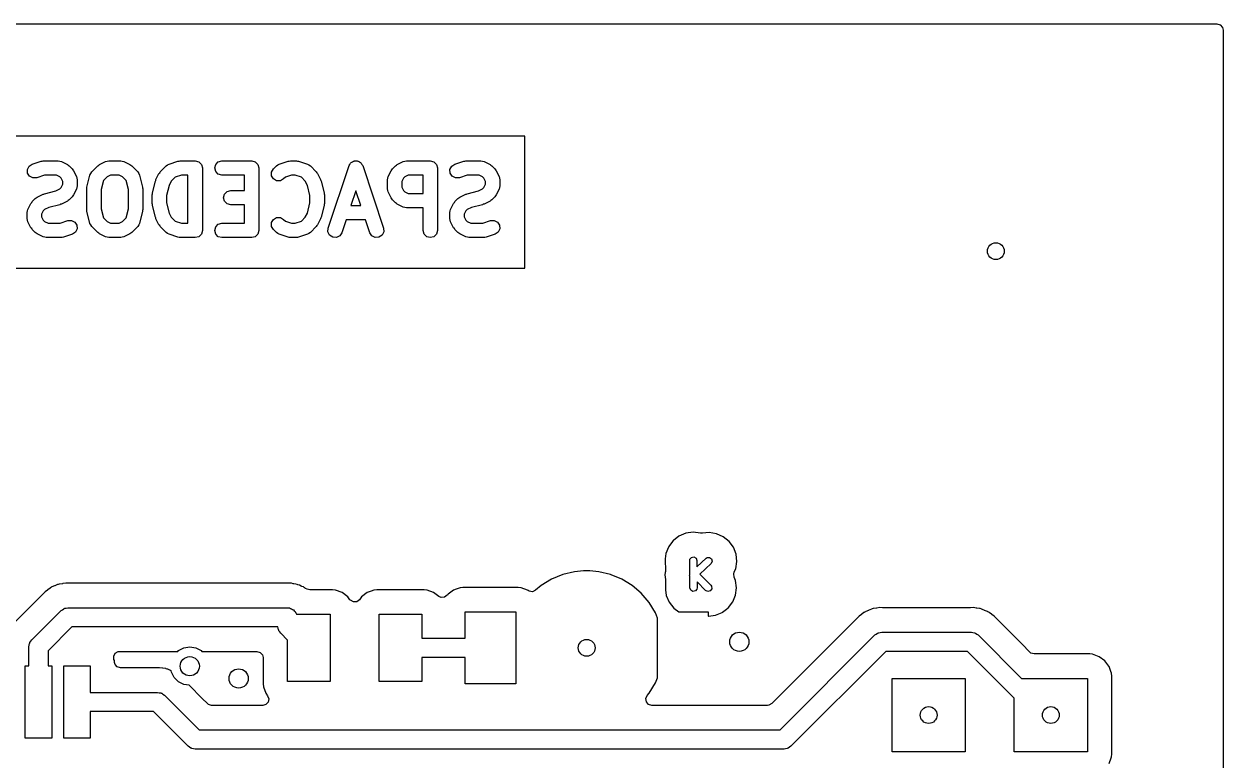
# Model space of a CAD drawing. Extents: x 0.01 to 3.59, y 0.01 to 1.99.
# Drawn here: x 2.604 to 3.586, y 1.383 to 1.986 of the extents above; entities that cross this region are included whole.
import ezdxf

# ---------------------------------------------------------------- set-up
doc = ezdxf.new("R2010")
doc.units = 0
doc.header["$MEASUREMENT"] = 0
doc.layers.add('BLACK', color=7, linetype='CONTINUOUS')

msp = doc.modelspace()

# ---------------------------------------------------------------- linework, layer by layer
at = {"layer": 'BLACK', "linetype": 'CONTINUOUS'}
for p, q in [((0.01892, 1.98604), (3.58108, 1.98604)), ((3.58108, 1.98604), (3.58376, 1.98526)), ((3.58376, 1.98526), (3.5856, 1.98314)), ((3.5856, 1.98314), (3.58604, 1.98108)), ((3.58604, 1.98108), (3.58604, 0.01892)), ((3.01422, 1.89425), (2.10664, 1.89425)), ((3.01422, 1.78614), (3.01422, 1.89425)), ((2.60699, 1.86686), (2.60835, 1.8696)), ((2.60717, 1.86381), (2.60699, 1.86686)), ((2.60835, 1.8696), (2.6109, 1.87128)), ((2.6109, 1.87128), (2.61822, 1.87372)), ((2.61822, 1.87372), (2.61917, 1.87378)), ((2.61917, 1.87378), (2.62008, 1.87402)), ((2.62008, 1.87402), (2.63227, 1.87402)), ((2.63227, 1.87402), (2.63358, 1.87367)), ((2.63358, 1.87367), (2.63491, 1.8734)), ((2.63491, 1.8734), (2.63979, 1.87096)), ((2.63979, 1.87096), (2.6405, 1.87033)), ((2.6405, 1.87033), (2.64132, 1.86986)), ((2.64132, 1.86986), (2.64376, 1.86742)), ((2.64376, 1.86742), (2.64423, 1.8666)), ((2.64423, 1.8666), (2.64486, 1.86588)), ((2.64486, 1.86588), (2.6473, 1.86101)), ((2.65978, 1.86498), (2.66465, 1.86986)), ((2.66465, 1.86986), (2.66548, 1.87033)), ((2.66548, 1.87033), (2.66619, 1.87096)), ((2.66619, 1.87096), (2.67106, 1.8734)), ((2.67106, 1.8734), (2.67239, 1.87367)), ((2.67239, 1.87367), (2.6737, 1.87402)), ((2.6737, 1.87402), (2.68345, 1.87402)), ((2.68345, 1.87402), (2.68476, 1.87367)), ((2.68476, 1.87367), (2.68609, 1.8734)), ((2.68609, 1.8734), (2.69097, 1.87096)), ((2.69097, 1.87096), (2.69168, 1.87033)), ((2.69168, 1.87033), (2.6925, 1.86986)), ((2.6925, 1.86986), (2.69738, 1.86498)), ((2.71583, 1.86498), (2.72071, 1.86986)), ((2.72071, 1.86986), (2.72188, 1.87054)), ((2.72188, 1.87054), (2.72302, 1.87128)), ((2.72302, 1.87128), (2.73033, 1.87372)), ((2.73033, 1.87372), (2.73128, 1.87378)), ((2.73128, 1.87378), (2.73219, 1.87402)), ((2.73219, 1.87402), (2.74438, 1.87402)), ((2.74438, 1.87402), (2.74733, 1.87323)), ((2.74733, 1.87323), (2.7495, 1.87107)), ((2.7495, 1.87107), (2.75029, 1.86812)), ((2.75029, 1.86812), (2.75029, 1.81694)), ((2.76041, 1.86812), (2.7612, 1.87107)), ((2.7612, 1.86517), (2.76041, 1.86812)), ((2.7612, 1.87107), (2.76336, 1.87323)), ((2.76336, 1.87323), (2.76632, 1.87402)), ((2.76632, 1.87402), (2.79069, 1.87402)), ((2.79069, 1.87402), (2.79364, 1.87323)), ((2.79364, 1.87323), (2.7958, 1.87107)), ((2.7958, 1.87107), (2.79659, 1.86812)), ((2.79659, 1.86812), (2.79659, 1.81694)), ((2.80692, 1.86477), (2.80845, 1.86742)), ((2.80845, 1.86742), (2.81088, 1.86986)), ((2.81088, 1.86986), (2.81206, 1.87054)), ((2.81206, 1.87054), (2.81319, 1.87128)), ((2.81319, 1.87128), (2.8205, 1.87372)), ((2.8205, 1.87372), (2.82145, 1.87378)), ((2.82145, 1.87378), (2.82237, 1.87402)), ((2.82237, 1.87402), (2.82725, 1.87402)), ((2.82725, 1.87402), (2.82816, 1.87378)), ((2.82816, 1.87378), (2.82911, 1.87372)), ((2.82911, 1.87372), (2.83642, 1.87128)), ((2.83642, 1.87128), (2.83756, 1.87054)), ((2.83756, 1.87054), (2.83873, 1.86986)), ((2.83873, 1.86986), (2.84361, 1.86498)), ((2.85333, 1.8188), (2.87039, 1.86999)), ((2.87039, 1.86999), (2.87104, 1.87098)), ((2.87104, 1.87098), (2.87157, 1.87204)), ((2.87157, 1.87204), (2.87187, 1.87224)), ((2.87187, 1.87224), (2.87207, 1.87254)), ((2.87207, 1.87254), (2.87313, 1.87307)), ((2.87313, 1.87307), (2.87412, 1.87372)), ((2.87412, 1.87372), (2.87448, 1.87374)), ((2.87448, 1.87374), (2.87481, 1.8739)), ((2.87481, 1.8739), (2.87599, 1.87383)), ((2.87599, 1.87383), (2.87717, 1.8739)), ((2.87717, 1.8739), (2.8775, 1.87374)), ((2.8775, 1.87374), (2.87786, 1.87372)), ((2.87786, 1.87372), (2.87885, 1.87307)), ((2.87885, 1.87307), (2.87991, 1.87254)), ((2.87991, 1.87254), (2.88011, 1.87224)), ((2.88011, 1.87224), (2.88041, 1.87204)), ((2.88041, 1.87204), (2.88094, 1.87098)), ((2.88094, 1.87098), (2.88159, 1.86999)), ((2.88159, 1.86999), (2.89865, 1.8188)), ((2.90239, 1.86101), (2.90483, 1.86588)), ((2.90483, 1.86588), (2.90546, 1.8666)), ((2.90546, 1.8666), (2.90593, 1.86742)), ((2.90593, 1.86742), (2.90837, 1.86986)), ((2.90837, 1.86986), (2.90919, 1.87033)), ((2.90919, 1.87033), (2.90991, 1.87096)), ((2.90991, 1.87096), (2.91478, 1.8734)), ((2.91478, 1.8734), (2.91611, 1.87367)), ((2.91611, 1.87367), (2.91742, 1.87402)), ((2.91742, 1.87402), (2.93692, 1.87402)), ((2.93692, 1.87402), (2.93987, 1.87323)), ((2.93987, 1.87323), (2.94203, 1.87107)), ((2.94203, 1.87107), (2.94282, 1.86812)), ((2.94282, 1.86812), (2.94282, 1.81694)), ((2.95307, 1.86686), (2.95444, 1.8696)), ((2.95325, 1.86381), (2.95307, 1.86686)), ((2.95444, 1.8696), (2.95699, 1.87128)), ((2.95699, 1.87128), (2.9643, 1.87372)), ((2.9643, 1.87372), (2.96525, 1.87378)), ((2.96525, 1.87378), (2.96617, 1.87402)), ((2.96617, 1.87402), (2.97835, 1.87402)), ((2.97835, 1.87402), (2.97966, 1.87367)), ((2.97966, 1.87367), (2.98099, 1.8734)), ((2.98099, 1.8734), (2.98587, 1.87096)), ((2.98587, 1.87096), (2.98658, 1.87033)), ((2.98658, 1.87033), (2.9874, 1.86986)), ((2.9874, 1.86986), (2.98984, 1.86742)), ((2.98984, 1.86742), (2.99031, 1.8666)), ((2.99031, 1.8666), (2.99095, 1.86588)), ((2.99095, 1.86588), (2.99338, 1.86101)), ((2.60885, 1.86126), (2.60717, 1.86381)), ((2.61159, 1.8599), (2.60885, 1.86126)), ((2.61464, 1.86008), (2.61159, 1.8599)), ((2.62104, 1.86221), (2.61464, 1.86008)), ((2.63088, 1.86221), (2.62104, 1.86221)), ((2.63365, 1.86083), (2.63088, 1.86221)), ((2.63473, 1.85975), (2.63365, 1.86083)), ((2.63611, 1.85698), (2.63473, 1.85975)), ((2.63611, 1.85489), (2.63611, 1.85698)), ((2.6473, 1.86101), (2.64757, 1.85968)), ((2.64757, 1.85968), (2.64792, 1.85837)), ((2.64792, 1.85837), (2.64792, 1.85349)), ((2.65579, 1.85249), (2.65822, 1.86224)), ((2.65822, 1.86224), (2.65825, 1.86228)), ((2.65825, 1.86233), (2.65899, 1.86362)), ((2.65825, 1.86228), (2.65825, 1.86233)), ((2.65899, 1.86362), (2.65971, 1.86491)), ((2.65971, 1.86491), (2.65975, 1.86494)), ((2.65975, 1.86494), (2.65978, 1.86498)), ((2.66929, 1.85779), (2.66742, 1.85033)), ((2.67233, 1.86083), (2.66929, 1.85779)), ((2.6751, 1.86221), (2.67233, 1.86083)), ((2.68206, 1.86221), (2.6751, 1.86221)), ((2.68483, 1.86083), (2.68206, 1.86221)), ((2.68787, 1.85779), (2.68483, 1.86083)), ((2.68973, 1.85033), (2.68787, 1.85779)), ((2.69738, 1.86498), (2.6974, 1.86494)), ((2.6974, 1.86494), (2.69745, 1.86491)), ((2.69745, 1.86491), (2.69816, 1.86362)), ((2.69816, 1.86362), (2.6989, 1.86233)), ((2.6989, 1.86233), (2.6989, 1.86228)), ((2.6989, 1.86228), (2.69893, 1.86224)), ((2.69893, 1.86224), (2.70137, 1.85249)), ((2.70941, 1.84762), (2.71184, 1.85736)), ((2.71184, 1.85736), (2.71216, 1.85793)), ((2.71216, 1.85793), (2.71229, 1.85857)), ((2.71229, 1.85857), (2.71473, 1.86345)), ((2.71473, 1.86345), (2.71536, 1.86416)), ((2.71536, 1.86416), (2.71583, 1.86498)), ((2.72486, 1.85731), (2.72314, 1.85387)), ((2.72807, 1.86052), (2.72486, 1.85731)), ((2.73315, 1.86221), (2.72807, 1.86052)), ((2.73848, 1.86221), (2.73315, 1.86221)), ((2.73848, 1.82284), (2.73848, 1.86221)), ((2.76336, 1.863), (2.7612, 1.86517)), ((2.76632, 1.86221), (2.76336, 1.863)), ((2.78478, 1.86221), (2.76632, 1.86221)), ((2.78478, 1.84965), (2.78478, 1.86221)), ((2.80692, 1.86172), (2.80692, 1.86477)), ((2.80845, 1.85907), (2.80692, 1.86172)), ((2.81109, 1.85754), (2.80845, 1.85907)), ((2.81415, 1.85754), (2.81109, 1.85754)), ((2.8168, 1.85907), (2.81415, 1.85754)), ((2.81825, 1.86052), (2.8168, 1.85907)), ((2.82333, 1.86221), (2.81825, 1.86052)), ((2.82629, 1.86221), (2.82333, 1.86221)), ((2.83137, 1.86052), (2.82629, 1.86221)), ((2.83458, 1.85731), (2.83137, 1.86052)), ((2.8363, 1.85387), (2.83458, 1.85731)), ((2.84361, 1.86498), (2.84408, 1.86416)), ((2.84408, 1.86416), (2.84471, 1.86345)), ((2.84471, 1.86345), (2.84715, 1.85857)), ((2.84715, 1.85857), (2.84728, 1.85793)), ((2.84728, 1.85793), (2.8476, 1.85736)), ((2.8476, 1.85736), (2.85003, 1.84762)), ((2.90177, 1.85837), (2.90212, 1.85968)), ((2.90177, 1.85106), (2.90177, 1.85837)), ((2.90212, 1.85968), (2.90239, 1.86101)), ((2.91496, 1.85975), (2.91358, 1.85698)), ((2.91358, 1.85698), (2.91358, 1.85245)), ((2.91605, 1.86083), (2.91496, 1.85975)), ((2.91882, 1.86221), (2.91605, 1.86083)), ((2.93101, 1.86221), (2.91882, 1.86221)), ((2.93101, 1.84721), (2.93101, 1.86221)), ((2.95494, 1.86126), (2.95325, 1.86381)), ((2.95767, 1.8599), (2.95494, 1.86126)), ((2.96072, 1.86008), (2.95767, 1.8599)), ((2.96712, 1.86221), (2.96072, 1.86008)), ((2.97696, 1.86221), (2.96712, 1.86221)), ((2.97973, 1.86083), (2.97696, 1.86221)), ((2.98081, 1.85975), (2.97973, 1.86083)), ((2.98219, 1.85698), (2.98081, 1.85975)), ((2.98219, 1.85489), (2.98219, 1.85698)), ((2.99338, 1.86101), (2.99365, 1.85968)), ((2.99365, 1.85968), (2.99401, 1.85837)), ((2.99401, 1.85837), (2.99401, 1.85349)), ((2.61501, 1.84415), (2.61988, 1.84659)), ((2.61988, 1.84659), (2.62052, 1.84672)), ((2.62052, 1.84672), (2.62109, 1.84704)), ((2.62109, 1.84704), (2.63021, 1.84932)), ((2.63021, 1.84932), (2.63365, 1.85104)), ((2.63365, 1.85104), (2.63473, 1.85212)), ((2.63473, 1.85212), (2.63611, 1.85489)), ((2.64486, 1.84598), (2.64423, 1.84527)), ((2.6473, 1.85085), (2.64486, 1.84598)), ((2.64757, 1.85218), (2.6473, 1.85085)), ((2.64792, 1.85349), (2.64757, 1.85218)), ((2.65561, 1.85106), (2.6558, 1.85176)), ((2.65561, 1.834), (2.65561, 1.85106)), ((2.6558, 1.85176), (2.65579, 1.85249)), ((2.66742, 1.85033), (2.66742, 1.83472)), ((2.68973, 1.83472), (2.68973, 1.85033)), ((2.70137, 1.85249), (2.70135, 1.85176)), ((2.70135, 1.85176), (2.70154, 1.85106)), ((2.70154, 1.85106), (2.70154, 1.834)), ((2.70923, 1.84618), (2.70942, 1.84689)), ((2.70923, 1.83887), (2.70923, 1.84618)), ((2.70942, 1.84689), (2.70941, 1.84762)), ((2.72314, 1.85387), (2.72104, 1.84546)), ((2.76772, 1.84375), (2.76851, 1.8467)), ((2.76851, 1.8467), (2.77067, 1.84886)), ((2.77067, 1.84886), (2.77363, 1.84965)), ((2.77363, 1.84965), (2.78478, 1.84965)), ((2.8384, 1.84546), (2.8363, 1.85387)), ((2.85003, 1.84762), (2.85002, 1.84689)), ((2.85002, 1.84689), (2.85021, 1.84618)), ((2.85021, 1.84618), (2.85021, 1.83887)), ((2.87599, 1.84944), (2.872, 1.83747)), ((2.87998, 1.83747), (2.87599, 1.84944)), ((2.90212, 1.84975), (2.90177, 1.85106)), ((2.90239, 1.84842), (2.90212, 1.84975)), ((2.90483, 1.84354), (2.90239, 1.84842)), ((2.91358, 1.85245), (2.91496, 1.84968)), ((2.91496, 1.84968), (2.91605, 1.8486)), ((2.91605, 1.8486), (2.91882, 1.84721)), ((2.91882, 1.84721), (2.93101, 1.84721)), ((2.96109, 1.84415), (2.96596, 1.84659)), ((2.96596, 1.84659), (2.9666, 1.84672)), ((2.9666, 1.84672), (2.96717, 1.84704)), ((2.96717, 1.84704), (2.97629, 1.84932)), ((2.97629, 1.84932), (2.97973, 1.85104)), ((2.97973, 1.85104), (2.98081, 1.85212)), ((2.98081, 1.85212), (2.98219, 1.85489)), ((2.99095, 1.84598), (2.99031, 1.84527)), ((2.99338, 1.85085), (2.99095, 1.84598)), ((2.99365, 1.85218), (2.99338, 1.85085)), ((2.99401, 1.85349), (2.99365, 1.85218)), ((2.60749, 1.8342), (2.60993, 1.83908)), ((2.60993, 1.83908), (2.61056, 1.83979)), ((2.61056, 1.83979), (2.61103, 1.84061)), ((2.61103, 1.84061), (2.61347, 1.84305)), ((2.61347, 1.84305), (2.61429, 1.84352)), ((2.61429, 1.84352), (2.61501, 1.84415)), ((2.6337, 1.83802), (2.62458, 1.83574)), ((2.63427, 1.83833), (2.6337, 1.83802)), ((2.63491, 1.83846), (2.63427, 1.83833)), ((2.63979, 1.8409), (2.63491, 1.83846)), ((2.6405, 1.84153), (2.63979, 1.8409)), ((2.64132, 1.84201), (2.6405, 1.84153)), ((2.64376, 1.84444), (2.64132, 1.84201)), ((2.64423, 1.84527), (2.64376, 1.84444)), ((2.70942, 1.83817), (2.70923, 1.83887)), ((2.70941, 1.83744), (2.70942, 1.83817)), ((2.71184, 1.82769), (2.70941, 1.83744)), ((2.72104, 1.84546), (2.72104, 1.8396)), ((2.72104, 1.8396), (2.72314, 1.83118)), ((2.76851, 1.84079), (2.76772, 1.84375)), ((2.77067, 1.83863), (2.76851, 1.84079)), ((2.77363, 1.83784), (2.77067, 1.83863)), ((2.78478, 1.83784), (2.77363, 1.83784)), ((2.78478, 1.82284), (2.78478, 1.83784)), ((2.8363, 1.83118), (2.8384, 1.8396)), ((2.8384, 1.8396), (2.8384, 1.84546)), ((2.85003, 1.83744), (2.8476, 1.82769)), ((2.85021, 1.83887), (2.85002, 1.83817)), ((2.85002, 1.83817), (2.85003, 1.83744)), ((2.872, 1.83747), (2.87998, 1.83747)), ((2.90546, 1.84283), (2.90483, 1.84354)), ((2.90593, 1.84201), (2.90546, 1.84283)), ((2.90837, 1.83957), (2.90593, 1.84201)), ((2.90919, 1.83909), (2.90837, 1.83957)), ((2.90991, 1.83846), (2.90919, 1.83909)), ((2.91478, 1.83603), (2.90991, 1.83846)), ((2.91611, 1.83575), (2.91478, 1.83603)), ((2.95357, 1.8342), (2.95601, 1.83908)), ((2.95601, 1.83908), (2.95664, 1.83979)), ((2.95664, 1.83979), (2.95712, 1.84061)), ((2.95712, 1.84061), (2.95955, 1.84305)), ((2.95955, 1.84305), (2.96038, 1.84352)), ((2.96038, 1.84352), (2.96109, 1.84415)), ((2.97978, 1.83802), (2.97066, 1.83574)), ((2.98035, 1.83833), (2.97978, 1.83802)), ((2.98099, 1.83846), (2.98035, 1.83833)), ((2.98587, 1.8409), (2.98099, 1.83846)), ((2.98658, 1.84153), (2.98587, 1.8409)), ((2.9874, 1.84201), (2.98658, 1.84153)), ((2.98984, 1.84444), (2.9874, 1.84201)), ((2.99031, 1.84527), (2.98984, 1.84444)), ((2.60687, 1.83156), (2.60722, 1.83287)), ((2.60687, 1.82669), (2.60687, 1.83156)), ((2.60722, 1.82537), (2.60687, 1.82669)), ((2.60722, 1.83287), (2.60749, 1.8342)), ((2.62006, 1.83294), (2.61868, 1.83017)), ((2.61868, 1.83017), (2.61868, 1.82808)), ((2.61868, 1.82808), (2.62006, 1.82531)), ((2.62114, 1.83402), (2.62006, 1.83294)), ((2.62458, 1.83574), (2.62114, 1.83402)), ((2.6558, 1.83329), (2.65561, 1.834)), ((2.65579, 1.83256), (2.6558, 1.83329)), ((2.65822, 1.82282), (2.65579, 1.83256)), ((2.66742, 1.83472), (2.66929, 1.82727)), ((2.66929, 1.82727), (2.67233, 1.82423)), ((2.68483, 1.82423), (2.68787, 1.82727)), ((2.68787, 1.82727), (2.68973, 1.83472)), ((2.70137, 1.83256), (2.69893, 1.82282)), ((2.70154, 1.834), (2.70135, 1.83329)), ((2.70135, 1.83329), (2.70137, 1.83256)), ((2.71216, 1.82712), (2.71184, 1.82769)), ((2.71229, 1.82648), (2.71216, 1.82712)), ((2.71473, 1.82161), (2.71229, 1.82648)), ((2.72314, 1.83118), (2.72486, 1.82775)), ((2.72486, 1.82775), (2.72807, 1.82454)), ((2.80845, 1.82599), (2.81109, 1.82752)), ((2.81109, 1.82752), (2.81415, 1.82752)), ((2.81415, 1.82752), (2.8168, 1.82599)), ((2.83137, 1.82454), (2.83458, 1.82775)), ((2.83458, 1.82775), (2.8363, 1.83118)), ((2.84715, 1.82648), (2.84471, 1.82161)), ((2.84728, 1.82712), (2.84715, 1.82648)), ((2.8476, 1.82769), (2.84728, 1.82712)), ((2.91742, 1.8354), (2.91611, 1.83575)), ((2.93101, 1.8354), (2.91742, 1.8354)), ((2.93101, 1.81694), (2.93101, 1.8354)), ((2.95295, 1.83156), (2.9533, 1.83287)), ((2.95295, 1.82669), (2.95295, 1.83156)), ((2.9533, 1.82537), (2.95295, 1.82669)), ((2.9533, 1.83287), (2.95357, 1.8342)), ((2.96614, 1.83294), (2.96476, 1.83017)), ((2.96476, 1.83017), (2.96476, 1.82808)), ((2.96476, 1.82808), (2.96614, 1.82531)), ((2.96723, 1.83402), (2.96614, 1.83294)), ((2.97066, 1.83574), (2.96723, 1.83402)), ((2.60749, 1.82404), (2.60722, 1.82537)), ((2.60993, 1.81917), (2.60749, 1.82404)), ((2.61056, 1.81846), (2.60993, 1.81917)), ((2.61103, 1.81764), (2.61056, 1.81846)), ((2.61347, 1.8152), (2.61103, 1.81764)), ((2.62006, 1.82531), (2.62114, 1.82423)), ((2.62114, 1.82423), (2.62392, 1.82284)), ((2.62392, 1.82284), (2.63375, 1.82284)), ((2.63375, 1.82284), (2.64015, 1.82498)), ((2.64015, 1.82498), (2.6432, 1.82516)), ((2.6432, 1.82516), (2.64594, 1.82379)), ((2.64594, 1.82379), (2.64762, 1.82124)), ((2.6478, 1.81819), (2.64644, 1.81546)), ((2.64762, 1.82124), (2.6478, 1.81819)), ((2.65825, 1.82277), (2.65822, 1.82282)), ((2.65825, 1.82272), (2.65825, 1.82277)), ((2.65899, 1.82144), (2.65825, 1.82272)), ((2.65971, 1.82014), (2.65899, 1.82144)), ((2.65975, 1.82012), (2.65971, 1.82014)), ((2.65978, 1.82007), (2.65975, 1.82012)), ((2.66465, 1.8152), (2.65978, 1.82007)), ((2.67233, 1.82423), (2.6751, 1.82284)), ((2.6751, 1.82284), (2.68206, 1.82284)), ((2.68206, 1.82284), (2.68483, 1.82423)), ((2.69738, 1.82007), (2.6925, 1.8152)), ((2.6974, 1.82012), (2.69738, 1.82007)), ((2.69745, 1.82014), (2.6974, 1.82012)), ((2.69816, 1.82144), (2.69745, 1.82014)), ((2.6989, 1.82272), (2.69816, 1.82144)), ((2.69893, 1.82282), (2.6989, 1.82277)), ((2.6989, 1.82277), (2.6989, 1.82272)), ((2.71536, 1.8209), (2.71473, 1.82161)), ((2.71583, 1.82007), (2.71536, 1.8209)), ((2.72071, 1.8152), (2.71583, 1.82007)), ((2.72807, 1.82454), (2.73315, 1.82284)), ((2.73315, 1.82284), (2.73848, 1.82284)), ((2.75029, 1.81694), (2.7495, 1.81398)), ((2.76041, 1.81694), (2.7612, 1.81989)), ((2.7612, 1.81398), (2.76041, 1.81694)), ((2.7612, 1.81989), (2.76336, 1.82205)), ((2.76336, 1.82205), (2.76632, 1.82284)), ((2.76632, 1.82284), (2.78478, 1.82284)), ((2.79659, 1.81694), (2.7958, 1.81398)), ((2.80692, 1.82334), (2.80845, 1.82599)), ((2.80692, 1.82028), (2.80692, 1.82334)), ((2.80845, 1.81764), (2.80692, 1.82028)), ((2.81088, 1.8152), (2.80845, 1.81764)), ((2.8168, 1.82599), (2.81825, 1.82454)), ((2.81825, 1.82454), (2.82333, 1.82284)), ((2.82333, 1.82284), (2.82629, 1.82284)), ((2.82629, 1.82284), (2.83137, 1.82454)), ((2.84361, 1.82007), (2.83873, 1.8152)), ((2.84408, 1.8209), (2.84361, 1.82007)), ((2.84471, 1.82161), (2.84408, 1.8209)), ((2.85314, 1.81575), (2.85333, 1.8188)), ((2.86806, 1.82565), (2.86453, 1.81507)), ((2.88392, 1.82565), (2.86806, 1.82565)), ((2.88745, 1.81507), (2.88392, 1.82565)), ((2.89865, 1.8188), (2.89884, 1.81575)), ((2.9318, 1.81398), (2.93101, 1.81694)), ((2.94282, 1.81694), (2.94203, 1.81398)), ((2.95357, 1.82404), (2.9533, 1.82537)), ((2.95601, 1.81917), (2.95357, 1.82404)), ((2.95664, 1.81846), (2.95601, 1.81917)), ((2.95712, 1.81764), (2.95664, 1.81846)), ((2.95955, 1.8152), (2.95712, 1.81764)), ((2.96614, 1.82531), (2.96723, 1.82423)), ((2.96723, 1.82423), (2.97, 1.82284)), ((2.97, 1.82284), (2.97983, 1.82284)), ((2.97983, 1.82284), (2.98623, 1.82498)), ((2.98623, 1.82498), (2.98928, 1.82516)), ((2.98928, 1.82516), (2.99202, 1.82379)), ((2.99202, 1.82379), (2.9937, 1.82124)), ((2.99389, 1.81819), (2.99252, 1.81546)), ((2.9937, 1.82124), (2.99389, 1.81819)), ((2.61429, 1.81472), (2.61347, 1.8152)), ((2.61501, 1.81409), (2.61429, 1.81472)), ((2.61988, 1.81165), (2.61501, 1.81409)), ((2.62121, 1.81138), (2.61988, 1.81165)), ((2.62252, 1.81103), (2.62121, 1.81138)), ((2.63471, 1.81103), (2.62252, 1.81103)), ((2.63563, 1.81128), (2.63471, 1.81103)), ((2.63657, 1.81133), (2.63563, 1.81128)), ((2.64389, 1.81377), (2.63657, 1.81133)), ((2.64644, 1.81546), (2.64389, 1.81377)), ((2.66548, 1.81472), (2.66465, 1.8152)), ((2.66619, 1.81409), (2.66548, 1.81472)), ((2.67106, 1.81165), (2.66619, 1.81409)), ((2.67239, 1.81138), (2.67106, 1.81165)), ((2.6737, 1.81103), (2.67239, 1.81138)), ((2.68345, 1.81103), (2.6737, 1.81103)), ((2.68476, 1.81138), (2.68345, 1.81103)), ((2.68609, 1.81165), (2.68476, 1.81138)), ((2.69097, 1.81409), (2.68609, 1.81165)), ((2.69168, 1.81472), (2.69097, 1.81409)), ((2.6925, 1.8152), (2.69168, 1.81472)), ((2.72188, 1.81452), (2.72071, 1.8152)), ((2.72302, 1.81377), (2.72188, 1.81452)), ((2.73033, 1.81133), (2.72302, 1.81377)), ((2.73128, 1.81128), (2.73033, 1.81133)), ((2.73219, 1.81103), (2.73128, 1.81128)), ((2.74438, 1.81103), (2.73219, 1.81103)), ((2.74733, 1.81182), (2.74438, 1.81103)), ((2.7495, 1.81398), (2.74733, 1.81182)), ((2.76336, 1.81182), (2.7612, 1.81398)), ((2.76632, 1.81103), (2.76336, 1.81182)), ((2.79069, 1.81103), (2.76632, 1.81103)), ((2.79364, 1.81182), (2.79069, 1.81103)), ((2.7958, 1.81398), (2.79364, 1.81182)), ((2.81206, 1.81452), (2.81088, 1.8152)), ((2.81319, 1.81377), (2.81206, 1.81452)), ((2.8205, 1.81133), (2.81319, 1.81377)), ((2.82145, 1.81128), (2.8205, 1.81133)), ((2.82237, 1.81103), (2.82145, 1.81128)), ((2.82725, 1.81103), (2.82237, 1.81103)), ((2.82816, 1.81128), (2.82725, 1.81103)), ((2.82911, 1.81133), (2.82816, 1.81128)), ((2.83642, 1.81377), (2.82911, 1.81133)), ((2.83756, 1.81452), (2.83642, 1.81377)), ((2.83873, 1.8152), (2.83756, 1.81452)), ((2.85451, 1.81302), (2.85314, 1.81575)), ((2.85706, 1.81133), (2.85451, 1.81302)), ((2.86011, 1.81115), (2.85706, 1.81133)), ((2.86285, 1.81252), (2.86011, 1.81115)), ((2.86453, 1.81507), (2.86285, 1.81252)), ((2.88913, 1.81252), (2.88745, 1.81507)), ((2.89187, 1.81115), (2.88913, 1.81252)), ((2.89492, 1.81133), (2.89187, 1.81115)), ((2.89747, 1.81302), (2.89492, 1.81133)), ((2.89884, 1.81575), (2.89747, 1.81302)), ((2.93397, 1.81182), (2.9318, 1.81398)), ((2.93692, 1.81103), (2.93397, 1.81182)), ((2.93987, 1.81182), (2.93692, 1.81103)), ((2.94203, 1.81398), (2.93987, 1.81182)), ((2.96038, 1.81472), (2.95955, 1.8152)), ((2.96109, 1.81409), (2.96038, 1.81472)), ((2.96596, 1.81165), (2.96109, 1.81409)), ((2.96729, 1.81138), (2.96596, 1.81165)), ((2.9686, 1.81103), (2.96729, 1.81138)), ((2.98079, 1.81103), (2.9686, 1.81103)), ((2.98171, 1.81128), (2.98079, 1.81103)), ((2.98266, 1.81133), (2.98171, 1.81128)), ((2.98997, 1.81377), (2.98266, 1.81133)), ((2.99252, 1.81546), (2.98997, 1.81377)), ((2.10664, 1.78614), (3.01422, 1.78614)), ((3.13534, 1.56226), (3.13213, 1.55801)), ((3.13577, 1.56284), (3.13534, 1.56226)), ((3.13625, 1.56322), (3.13577, 1.56284)), ((3.13879, 1.5652), (3.13625, 1.56322)), ((3.14054, 1.56656), (3.13879, 1.5652)), ((3.1461, 1.56893), (3.14054, 1.56656)), ((3.14054, 1.56656), (3.14054, 1.56656)), ((3.15209, 1.56977), (3.1461, 1.56893)), ((3.1581, 1.56903), (3.15209, 1.56977)), ((3.15817, 1.56901), (3.1581, 1.56903)), ((3.1581, 1.56903), (3.1581, 1.56903)), ((3.15839, 1.569), (3.15817, 1.56901)), ((3.15842, 1.56899), (3.15839, 1.569)), ((3.15994, 1.56888), (3.15842, 1.569)), ((3.15842, 1.569), (3.15842, 1.56899)), ((3.16536, 1.56946), (3.15994, 1.56888)), ((3.17134, 1.56853), (3.16536, 1.56946)), ((3.17687, 1.56608), (3.17134, 1.56853)), ((3.18158, 1.56228), (3.17687, 1.56608)), ((3.18514, 1.55739), (3.18158, 1.56228)), ((3.12987, 1.5524), (3.12932, 1.5479)), ((3.13188, 1.55739), (3.12987, 1.5524)), ((3.13213, 1.55801), (3.13188, 1.55739)), ((3.18732, 1.55175), (3.18514, 1.55739)), ((3.18796, 1.54574), (3.18732, 1.55175)), ((3.12932, 1.5479), (3.12932, 1.5479)), ((3.12932, 1.5479), (3.12941, 1.53766)), ((3.14935, 1.54657), (3.14952, 1.54759)), ((3.14945, 1.535), (3.14935, 1.54657)), ((3.14952, 1.54759), (3.1508, 1.54914)), ((3.1508, 1.54914), (3.15279, 1.54951)), ((3.15279, 1.54951), (3.15454, 1.54852)), ((3.15454, 1.54852), (3.15525, 1.54663)), ((3.15525, 1.54663), (3.1553, 1.54133)), ((3.1553, 1.54133), (3.16276, 1.54844)), ((3.16684, 1.54416), (3.15751, 1.53528)), ((3.16276, 1.54844), (3.16362, 1.54901)), ((3.16362, 1.54901), (3.16563, 1.54913)), ((3.16563, 1.54913), (3.16726, 1.54793)), ((3.16773, 1.54597), (3.16684, 1.54416)), ((3.16726, 1.54793), (3.16773, 1.54597)), ((3.18703, 1.53976), (3.18796, 1.54574)), ((3.04547, 1.53511), (3.0363, 1.53132)), ((3.05511, 1.53743), (3.04547, 1.53511)), ((3.06252, 1.53801), (3.05511, 1.53743)), ((3.06748, 1.53801), (3.06252, 1.53801)), ((3.07489, 1.53743), (3.06748, 1.53801)), ((3.08453, 1.53511), (3.07489, 1.53743)), ((3.08513, 1.53486), (3.08453, 1.53511)), ((3.0937, 1.53132), (3.08513, 1.53486)), ((3.12935, 1.53685), (3.12904, 1.53486)), ((3.12904, 1.53486), (3.12944, 1.53107)), ((3.12941, 1.53766), (3.12935, 1.53685)), ((3.14927, 1.53463), (3.14945, 1.535)), ((3.14946, 1.53382), (3.14927, 1.53463)), ((3.14955, 1.52417), (3.14946, 1.53382)), ((3.15751, 1.53528), (3.16658, 1.5263)), ((3.18542, 1.53576), (3.18577, 1.53691)), ((3.18573, 1.53298), (3.18542, 1.53576)), ((3.18685, 1.5303), (3.18573, 1.53298)), ((3.18577, 1.53691), (3.18589, 1.53719)), ((3.18589, 1.53719), (3.18703, 1.53976)), ((2.62349, 1.52239), (2.62152, 1.52103)), ((2.62374, 1.52257), (2.62349, 1.52239)), ((2.62562, 1.52405), (2.62374, 1.52257)), ((2.62599, 1.52421), (2.62562, 1.52405)), ((2.62562, 1.52405), (2.62562, 1.52405)), ((2.62677, 1.52465), (2.62599, 1.52421)), ((2.6271, 1.52488), (2.62677, 1.52465)), ((2.62934, 1.52573), (2.6271, 1.52488)), ((2.6271, 1.52488), (2.6271, 1.52488)), ((2.62961, 1.52584), (2.62934, 1.52573)), ((2.6318, 1.52683), (2.62961, 1.52584)), ((2.63219, 1.5269), (2.6318, 1.52683)), ((2.63306, 1.52714), (2.63219, 1.5269)), ((2.63343, 1.52728), (2.63306, 1.52714)), ((2.63581, 1.52757), (2.63343, 1.52728)), ((2.63611, 1.52762), (2.63581, 1.52757)), ((2.63846, 1.52805), (2.63611, 1.52762)), ((2.64085, 1.5279), (2.63846, 1.52805)), ((2.64115, 1.52789), (2.64085, 1.5279)), ((2.82339, 1.52789), (2.64115, 1.52789)), ((2.82475, 1.52756), (2.82339, 1.52789)), ((2.82339, 1.52789), (2.82339, 1.52789)), ((2.82533, 1.52745), (2.82475, 1.52756)), ((2.82672, 1.52728), (2.82533, 1.52745)), ((2.82803, 1.52679), (2.82672, 1.52728)), ((2.8286, 1.52661), (2.82803, 1.52679)), ((2.82996, 1.52627), (2.8286, 1.52661)), ((2.8312, 1.52562), (2.82996, 1.52627)), ((2.83175, 1.52538), (2.8312, 1.52562)), ((2.83306, 1.52488), (2.83175, 1.52538)), ((2.83403, 1.52421), (2.83306, 1.52488)), ((2.83421, 1.52409), (2.83403, 1.52421)), ((2.83472, 1.52378), (2.83421, 1.52409)), ((2.83603, 1.52309), (2.83472, 1.52378)), ((2.83834, 1.52252), (2.83603, 1.52309)), ((2.85691, 1.52252), (2.83834, 1.52252)), ((2.85692, 1.52252), (2.85691, 1.52252)), ((2.85691, 1.52252), (2.85691, 1.52252)), ((2.8593, 1.52226), (2.85692, 1.52252)), ((2.85692, 1.52252), (2.85692, 1.52252)), ((2.86469, 1.52025), (2.8593, 1.52226)), ((2.8593, 1.52226), (2.8593, 1.52226)), ((2.8593, 1.52226), (2.8593, 1.52226)), ((2.8907, 1.52226), (2.88853, 1.52145)), ((2.89308, 1.52252), (2.8907, 1.52226)), ((2.8907, 1.52226), (2.8907, 1.52226)), ((2.89309, 1.52252), (2.89308, 1.52252)), ((2.89308, 1.52252), (2.89308, 1.52252)), ((2.93191, 1.52252), (2.89309, 1.52252)), ((2.93192, 1.52252), (2.93191, 1.52252)), ((2.9343, 1.52226), (2.93192, 1.52252)), ((2.93192, 1.52252), (2.93192, 1.52252)), ((2.93969, 1.52025), (2.9343, 1.52226)), ((2.9343, 1.52226), (2.9343, 1.52226)), ((2.9343, 1.52226), (2.9343, 1.52226)), ((2.9559, 1.52228), (2.95169, 1.51913)), ((2.95822, 1.52315), (2.9559, 1.52228)), ((2.9559, 1.52228), (2.9559, 1.52228)), ((2.9559, 1.52228), (2.9559, 1.52228)), ((2.96129, 1.52429), (2.95822, 1.52315)), ((2.96368, 1.52455), (2.96129, 1.52429)), ((2.96129, 1.52429), (2.96129, 1.52429)), ((3.00884, 1.52455), (2.96368, 1.52455)), ((2.96368, 1.52455), (2.96368, 1.52455)), ((2.96368, 1.52455), (2.96368, 1.52455)), ((3.01123, 1.52429), (3.00884, 1.52455)), ((3.00884, 1.52455), (3.00884, 1.52455)), ((3.00884, 1.52455), (3.00884, 1.52455)), ((3.01662, 1.52228), (3.01123, 1.52429)), ((3.01123, 1.52429), (3.01123, 1.52429)), ((3.01123, 1.52429), (3.01123, 1.52429)), ((3.01702, 1.52198), (3.01662, 1.52228)), ((3.0179, 1.52145), (3.01702, 1.52198)), ((3.02322, 1.52218), (3.02067, 1.52104)), ((3.02785, 1.52614), (3.02322, 1.52218)), ((3.0363, 1.53132), (3.02785, 1.52614)), ((3.02785, 1.52614), (3.02785, 1.52614)), ((3.02785, 1.52614), (3.02785, 1.52614)), ((3.10215, 1.52614), (3.0937, 1.53132)), ((3.10969, 1.51969), (3.10215, 1.52614)), ((3.12944, 1.53107), (3.12947, 1.53059)), ((3.12947, 1.53059), (3.12954, 1.52249)), ((3.12954, 1.52249), (3.12954, 1.52249)), ((3.12954, 1.52249), (3.13017, 1.518)), ((3.15026, 1.52228), (3.14955, 1.52417)), ((3.15201, 1.52129), (3.15026, 1.52228)), ((3.15528, 1.52321), (3.154, 1.52166)), ((3.15545, 1.52423), (3.15528, 1.52321)), ((3.16242, 1.5221), (3.15541, 1.52905)), ((3.15541, 1.52905), (3.15545, 1.52423)), ((3.16426, 1.52126), (3.16242, 1.5221)), ((3.16736, 1.52345), (3.1662, 1.52179)), ((3.16658, 1.5263), (3.16717, 1.52546)), ((3.16717, 1.52546), (3.16736, 1.52345)), ((3.18767, 1.52431), (3.18685, 1.5303)), ((3.18691, 1.51831), (3.18767, 1.52431)), ((2.61973, 1.51902), (2.59712, 1.49641)), ((2.61994, 1.51924), (2.61973, 1.51902)), ((2.62152, 1.52103), (2.61994, 1.51924)), ((2.62152, 1.52103), (2.62152, 1.52103)), ((2.8693, 1.5168), (2.86469, 1.52025)), ((2.86469, 1.52025), (2.86469, 1.52025)), ((2.86469, 1.52025), (2.86469, 1.52025)), ((2.87103, 1.51449), (2.8693, 1.5168)), ((2.87149, 1.51396), (2.87103, 1.51449)), ((2.87395, 1.51262), (2.87149, 1.51396)), ((2.87673, 1.51282), (2.87395, 1.51262)), ((2.87897, 1.51449), (2.87673, 1.51282)), ((2.8807, 1.5168), (2.87897, 1.51449)), ((2.88531, 1.52025), (2.8807, 1.5168)), ((2.88853, 1.52145), (2.88531, 1.52025)), ((2.88531, 1.52025), (2.88531, 1.52025)), ((2.88531, 1.52025), (2.88531, 1.52025)), ((2.94384, 1.51715), (2.93969, 1.52025)), ((2.94575, 1.51627), (2.94384, 1.51715)), ((2.94854, 1.51647), (2.94575, 1.51627)), ((2.95078, 1.51815), (2.94854, 1.51647)), ((2.9509, 1.51831), (2.95078, 1.51815)), ((2.95129, 1.51883), (2.9509, 1.51831)), ((2.95169, 1.51913), (2.95129, 1.51883)), ((3.02067, 1.52104), (3.0179, 1.52145)), ((3.11614, 1.51215), (3.10969, 1.51969)), ((3.12132, 1.5037), (3.11614, 1.51215)), ((3.13017, 1.518), (3.13017, 1.518)), ((3.13017, 1.518), (3.13254, 1.51244)), ((3.13254, 1.51244), (3.13254, 1.51244)), ((3.13254, 1.51244), (3.13254, 1.51244)), ((3.13254, 1.51244), (3.13626, 1.50767)), ((3.154, 1.52166), (3.15201, 1.52129)), ((3.1662, 1.52179), (3.16426, 1.52126)), ((3.18108, 1.50805), (3.18462, 1.51271)), ((3.18462, 1.51271), (3.18691, 1.51831)), ((2.61057, 1.48155), (2.63459, 1.50557)), ((2.63459, 1.50557), (2.63571, 1.50627)), ((2.63571, 1.50627), (2.63674, 1.50709)), ((2.63674, 1.50709), (2.63718, 1.50719)), ((2.63718, 1.50719), (2.63756, 1.50743)), ((2.63756, 1.50743), (2.63887, 1.50758)), ((2.63887, 1.50758), (2.64016, 1.50787)), ((2.64016, 1.50787), (2.82, 1.50787)), ((2.82, 1.50787), (2.82086, 1.50768)), ((2.82086, 1.50768), (2.82175, 1.50768)), ((2.82175, 1.50768), (2.82255, 1.50729)), ((2.82255, 1.50729), (2.82342, 1.50709)), ((2.82342, 1.50709), (2.82411, 1.50654)), ((2.82411, 1.50654), (2.82491, 1.50616)), ((2.82491, 1.50616), (2.82546, 1.50546)), ((2.82546, 1.50546), (2.82616, 1.50491)), ((2.82616, 1.50491), (2.82654, 1.50411)), ((2.82654, 1.50411), (2.82709, 1.50342)), ((2.82709, 1.50342), (2.82729, 1.50255)), ((2.82729, 1.50255), (2.82732, 1.5025)), ((2.82732, 1.5025), (2.855, 1.5025)), ((2.855, 1.5025), (2.855, 1.4475)), ((2.895, 1.4475), (2.895, 1.5025)), ((2.895, 1.5025), (2.93, 1.5025)), ((2.93, 1.5025), (2.93, 1.48287)), ((2.96559, 1.48287), (2.96559, 1.50453)), ((2.96559, 1.50453), (3.00693, 1.50453)), ((3.00693, 1.50453), (3.00693, 1.44547)), ((3.12307, 1.49946), (3.12132, 1.5037)), ((3.13626, 1.50767), (3.13626, 1.50767)), ((3.13626, 1.50767), (3.14044, 1.50453)), ((3.14044, 1.50453), (3.16441, 1.50453)), ((3.16441, 1.50453), (3.16441, 1.50105)), ((3.1706, 1.50185), (3.17584, 1.50405)), ((3.17584, 1.50405), (3.17618, 1.50419)), ((3.17618, 1.50419), (3.17958, 1.50683)), ((3.17958, 1.50683), (3.18096, 1.50789)), ((3.18096, 1.50789), (3.18108, 1.50805)), ((3.18096, 1.50789), (3.18096, 1.50789)), ((3.28995, 1.50239), (3.28798, 1.50103)), ((3.29019, 1.50257), (3.28995, 1.50239)), ((3.29184, 1.50386), (3.29019, 1.50257)), ((3.29208, 1.50405), (3.29184, 1.50386)), ((3.29244, 1.50421), (3.29208, 1.50405)), ((3.29323, 1.50465), (3.29244, 1.50421)), ((3.29356, 1.50488), (3.29323, 1.50465)), ((3.29579, 1.50573), (3.29356, 1.50488)), ((3.29356, 1.50488), (3.29356, 1.50488)), ((3.29356, 1.50488), (3.29356, 1.50488)), ((3.29356, 1.50488), (3.29356, 1.50488)), ((3.29356, 1.50488), (3.29356, 1.50488)), ((3.29607, 1.50584), (3.29579, 1.50573)), ((3.29693, 1.50623), (3.29607, 1.50584)), ((3.29825, 1.50683), (3.29693, 1.50623)), ((3.29865, 1.5069), (3.29825, 1.50683)), ((3.29951, 1.50714), (3.29865, 1.5069)), ((3.29989, 1.50728), (3.29951, 1.50714)), ((3.30227, 1.50757), (3.29989, 1.50728)), ((3.29989, 1.50728), (3.29989, 1.50728)), ((3.29989, 1.50728), (3.29989, 1.50728)), ((3.30256, 1.50762), (3.30227, 1.50757)), ((3.30492, 1.50805), (3.30256, 1.50762)), ((3.30731, 1.5079), (3.30492, 1.50805)), ((3.30761, 1.50789), (3.30731, 1.5079)), ((3.37901, 1.50789), (3.30761, 1.50789)), ((3.37931, 1.5079), (3.37901, 1.50789)), ((3.37934, 1.5079), (3.37931, 1.5079)), ((3.3817, 1.50805), (3.37934, 1.5079)), ((3.38405, 1.50762), (3.3817, 1.50805)), ((3.38435, 1.50757), (3.38405, 1.50762)), ((3.38672, 1.50728), (3.38435, 1.50757)), ((3.3871, 1.50714), (3.38672, 1.50728)), ((3.38796, 1.5069), (3.3871, 1.50714)), ((3.38836, 1.50683), (3.38796, 1.5069)), ((3.39054, 1.50584), (3.38836, 1.50683)), ((3.39082, 1.50573), (3.39054, 1.50584)), ((3.39306, 1.50488), (3.39082, 1.50573)), ((3.39339, 1.50465), (3.39306, 1.50488)), ((3.39417, 1.50421), (3.39339, 1.50465)), ((3.39454, 1.50405), (3.39417, 1.50421)), ((3.39642, 1.50257), (3.39454, 1.50405)), ((3.39666, 1.50239), (3.39642, 1.50257)), ((3.39863, 1.50103), (3.39666, 1.50239)), ((3.12307, 1.45054), (3.12307, 1.49946)), ((3.16441, 1.50105), (3.16461, 1.50103)), ((3.16461, 1.50103), (3.1706, 1.50185)), ((3.16461, 1.50103), (3.16461, 1.50103)), ((3.16461, 1.50103), (3.16461, 1.50103)), ((3.1706, 1.50185), (3.1706, 1.50185)), ((3.28619, 1.49902), (3.21651, 1.42935)), ((3.28639, 1.49924), (3.28619, 1.49902)), ((3.28798, 1.50103), (3.28639, 1.49924)), ((3.28798, 1.50103), (3.28798, 1.50103)), ((3.40022, 1.49924), (3.39863, 1.50103)), ((3.40043, 1.49902), (3.40022, 1.49924)), ((3.42119, 1.47826), (3.40043, 1.49902)), ((2.64342, 1.49213), (2.62402, 1.47272)), ((2.81221, 1.49213), (2.64342, 1.49213)), ((2.81242, 1.49121), (2.81221, 1.49213)), ((2.81257, 1.4899), (2.81242, 1.49121)), ((2.81281, 1.48952), (2.81257, 1.4899)), ((2.81291, 1.48908), (2.81281, 1.48952)), ((2.81373, 1.48805), (2.81291, 1.48908)), ((2.81443, 1.48693), (2.81373, 1.48805)), ((2.82, 1.48136), (2.81443, 1.48693)), ((2.93, 1.48287), (2.96559, 1.48287)), ((3.22335, 1.40787), (3.30105, 1.48557)), ((3.30105, 1.48557), (3.30216, 1.48627)), ((3.30216, 1.48627), (3.3032, 1.48709)), ((3.3032, 1.48709), (3.30363, 1.48719)), ((3.30363, 1.48719), (3.30401, 1.48743)), ((3.30401, 1.48743), (3.30533, 1.48758)), ((3.30533, 1.48758), (3.30661, 1.48787)), ((3.30661, 1.48787), (3.38, 1.48787)), ((3.38, 1.48787), (3.38129, 1.48758)), ((3.38129, 1.48758), (3.3826, 1.48743)), ((3.3826, 1.48743), (3.38298, 1.48719)), ((3.38298, 1.48719), (3.38342, 1.48709)), ((3.38342, 1.48709), (3.38445, 1.48627)), ((3.38445, 1.48627), (3.38557, 1.48557)), ((3.38557, 1.48557), (3.42114, 1.45)), ((2.60827, 1.47598), (2.60856, 1.47727)), ((2.60827, 1.46024), (2.60827, 1.47598)), ((2.60856, 1.47727), (2.60871, 1.47858)), ((2.60871, 1.47858), (2.60895, 1.47896)), ((2.60895, 1.47896), (2.60905, 1.4794)), ((2.60905, 1.4794), (2.60987, 1.48043)), ((2.60987, 1.48043), (2.61057, 1.48155)), ((2.62402, 1.47272), (2.62402, 1.46024)), ((2.73011, 1.47211), (2.73074, 1.47274)), ((2.73074, 1.47274), (2.73513, 1.47498)), ((2.73513, 1.47498), (2.74, 1.47575)), ((2.74, 1.47575), (2.74487, 1.47498)), ((2.74487, 1.47498), (2.74926, 1.47274)), ((2.74926, 1.47274), (2.74989, 1.47211)), ((2.82, 1.4475), (2.82, 1.48136)), ((3.42798, 1.47147), (3.42119, 1.47826)), ((2.6777, 1.4682), (2.67904, 1.47065)), ((2.6779, 1.46541), (2.6777, 1.4682)), ((2.67823, 1.46454), (2.6779, 1.46541)), ((2.67839, 1.46303), (2.67823, 1.46454)), ((2.67823, 1.46454), (2.67823, 1.46454)), ((2.67881, 1.4615), (2.67839, 1.46303)), ((2.67904, 1.47065), (2.68149, 1.47199)), ((2.68149, 1.47199), (2.68255, 1.47211)), ((2.68255, 1.47211), (2.73011, 1.47211)), ((2.74989, 1.47211), (2.79502, 1.47211)), ((2.79502, 1.47211), (2.7977, 1.47132)), ((2.7977, 1.47132), (2.79953, 1.46921)), ((2.79953, 1.46921), (2.79998, 1.46715)), ((2.79998, 1.46715), (2.79998, 1.44558)), ((2.96559, 1.46713), (2.93, 1.46713)), ((2.93, 1.46713), (2.93, 1.4475)), ((2.96559, 1.44547), (2.96559, 1.46713)), ((3.30988, 1.47213), (3.23218, 1.39443)), ((3.37674, 1.47213), (3.30988, 1.47213)), ((3.415, 1.43386), (3.37674, 1.47213)), ((3.4288, 1.47081), (3.42798, 1.47147)), ((3.43148, 1.47002), (3.4288, 1.47081)), ((3.47691, 1.47002), (3.43148, 1.47002)), ((3.47692, 1.47002), (3.47691, 1.47002)), ((3.47691, 1.47002), (3.47691, 1.47002)), ((3.4793, 1.46976), (3.47692, 1.47002)), ((3.47692, 1.47002), (3.47692, 1.47002)), ((3.48469, 1.46775), (3.4793, 1.46976)), ((3.4793, 1.46976), (3.4793, 1.46976)), ((3.4793, 1.46976), (3.4793, 1.46976)), ((3.4893, 1.4643), (3.48469, 1.46775)), ((3.48469, 1.46775), (3.48469, 1.46775)), ((3.48469, 1.46775), (3.48469, 1.46775)), ((3.4925, 1.46003), (3.4893, 1.4643)), ((2.60531, 1.40118), (2.60531, 1.46024)), ((2.60531, 1.46024), (2.60827, 1.46024)), ((2.62402, 1.46024), (2.62697, 1.46024)), ((2.62697, 1.46024), (2.62697, 1.40118)), ((2.63681, 1.40118), (2.63681, 1.46024)), ((2.63681, 1.46024), (2.65846, 1.46024)), ((2.65846, 1.46024), (2.65846, 1.43858)), ((2.68064, 1.45939), (2.67881, 1.4615)), ((2.68332, 1.4586), (2.68064, 1.45939)), ((2.71261, 1.4586), (2.68332, 1.4586)), ((2.71291, 1.45861), (2.71261, 1.4586)), ((2.71294, 1.45861), (2.71291, 1.45861)), ((2.7153, 1.45876), (2.71294, 1.45861)), ((2.71766, 1.45832), (2.7153, 1.45876)), ((2.71795, 1.45828), (2.71766, 1.45832)), ((2.72033, 1.45799), (2.71795, 1.45828)), ((2.7207, 1.45785), (2.72033, 1.45799)), ((2.72157, 1.45761), (2.7207, 1.45785)), ((2.72196, 1.45754), (2.72157, 1.45761)), ((2.72415, 1.45655), (2.72196, 1.45754)), ((2.72442, 1.45644), (2.72415, 1.45655)), ((2.72484, 1.45628), (2.72442, 1.45644)), ((2.72502, 1.45513), (2.72484, 1.45628)), ((2.72726, 1.45074), (2.72502, 1.45513)), ((3.49275, 1.45969), (3.4925, 1.46003)), ((3.49428, 1.45559), (3.49275, 1.45969)), ((3.49476, 1.4543), (3.49428, 1.45559)), ((3.49502, 1.45192), (3.49476, 1.4543)), ((3.49476, 1.4543), (3.49476, 1.4543)), ((2.73074, 1.44726), (2.72726, 1.45074)), ((2.73513, 1.44502), (2.73074, 1.44726)), ((2.73941, 1.44434), (2.73513, 1.44502)), ((2.7502, 1.43356), (2.73941, 1.44434)), ((2.79998, 1.44558), (2.80024, 1.4432)), ((2.855, 1.4475), (2.82, 1.4475)), ((2.93, 1.4475), (2.895, 1.4475)), ((3.00693, 1.44547), (2.96559, 1.44547)), ((3.11614, 1.43785), (3.12132, 1.4463)), ((3.12132, 1.4463), (3.12307, 1.45054)), ((3.315, 1.39), (3.315, 1.45)), ((3.315, 1.45), (3.375, 1.45)), ((3.375, 1.45), (3.375, 1.39)), ((3.42114, 1.45), (3.475, 1.45)), ((3.475, 1.45), (3.475, 1.39)), ((3.49502, 1.45191), (3.49502, 1.45192)), ((3.49502, 1.38809), (3.49502, 1.45191)), ((2.65846, 1.43858), (2.7136, 1.43858)), ((2.7136, 1.43858), (2.71489, 1.43829)), ((2.71489, 1.43829), (2.7162, 1.43814)), ((2.7162, 1.43814), (2.71658, 1.4379)), ((2.71658, 1.4379), (2.71702, 1.4378)), ((2.71702, 1.4378), (2.71805, 1.43698)), ((2.71805, 1.43698), (2.71917, 1.43628)), ((2.71917, 1.43628), (2.74757, 1.40787)), ((2.75441, 1.42935), (2.7502, 1.43356)), ((2.80024, 1.4432), (2.80024, 1.4432)), ((2.80024, 1.4432), (2.80225, 1.43781)), ((2.80225, 1.43781), (2.80225, 1.43781)), ((2.80225, 1.43781), (2.80373, 1.43583)), ((2.80373, 1.43583), (2.80471, 1.43321)), ((3.11348, 1.43356), (3.11462, 1.43608)), ((3.11388, 1.43079), (3.11348, 1.43356)), ((3.11462, 1.43608), (3.11614, 1.43785)), ((3.415, 1.39), (3.415, 1.43386)), ((2.75524, 1.42868), (2.75441, 1.42935)), ((2.75792, 1.42789), (2.75524, 1.42868)), ((2.79976, 1.42789), (2.75792, 1.42789)), ((2.80214, 1.4285), (2.79976, 1.42789)), ((2.80411, 1.43048), (2.80214, 1.4285)), ((2.80471, 1.43321), (2.80411, 1.43048)), ((3.11571, 1.42868), (3.11388, 1.43079)), ((3.11839, 1.42789), (3.11571, 1.42868)), ((3.21301, 1.42789), (3.11839, 1.42789)), ((3.21406, 1.42801), (3.21301, 1.42789)), ((3.21651, 1.42935), (3.21406, 1.42801)), ((2.71034, 1.42283), (2.65846, 1.42283)), ((2.65846, 1.42283), (2.65846, 1.40118)), ((2.73874, 1.39443), (2.71034, 1.42283)), ((2.74757, 1.40787), (3.22335, 1.40787)), ((2.62697, 1.40118), (2.60531, 1.40118)), ((2.65846, 1.40118), (2.63681, 1.40118)), ((2.73986, 1.39373), (2.73874, 1.39443)), ((3.23218, 1.39443), (3.23106, 1.39373)), ((2.7409, 1.39291), (2.73986, 1.39373)), ((2.74133, 1.39281), (2.7409, 1.39291)), ((2.74171, 1.39257), (2.74133, 1.39281)), ((2.74302, 1.39242), (2.74171, 1.39257)), ((2.74431, 1.39213), (2.74302, 1.39242)), ((3.22661, 1.39213), (2.74431, 1.39213)), ((3.2279, 1.39242), (3.22661, 1.39213)), ((3.22921, 1.39257), (3.2279, 1.39242)), ((3.22959, 1.39281), (3.22921, 1.39257)), ((3.23003, 1.39291), (3.22959, 1.39281)), ((3.23106, 1.39373), (3.23003, 1.39291)), ((3.375, 1.39), (3.315, 1.39)), ((3.475, 1.39), (3.415, 1.39)), ((3.49278, 1.38037), (3.49446, 1.38488)), ((3.49446, 1.38488), (3.49476, 1.3857)), ((3.49476, 1.3857), (3.49502, 1.38808)), ((3.49476, 1.3857), (3.49476, 1.3857)), ((3.49502, 1.38808), (3.49502, 1.38809))]:
    msp.add_line(p, q, dxfattribs=at)
at = {"layer": 'BLACK'}
for centre, radius in [((3.4, 1.8), 0.00689), ((3.19, 1.48), 0.00787), ((3.065, 1.475), 0.00689), ((2.74, 1.46), 0.00787), ((2.78, 1.45), 0.00787), ((3.345, 1.42), 0.00689), ((3.445, 1.42), 0.00689)]:
    msp.add_circle(centre, radius, dxfattribs=at)

doc.saveas('drawing.dxf')
